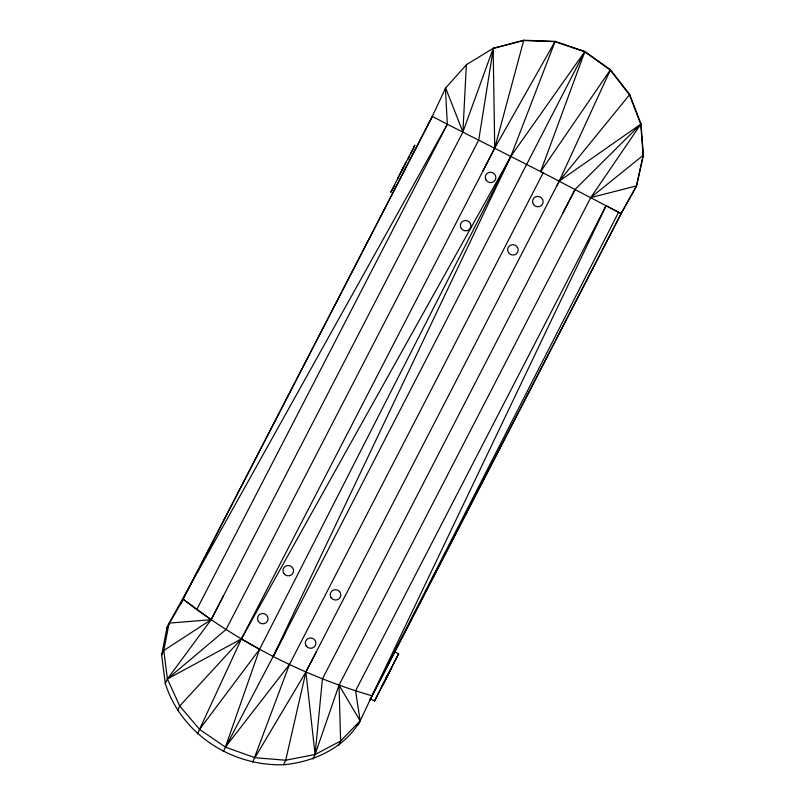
<?xml version="1.0" encoding="UTF-8"?>
<svg xmlns="http://www.w3.org/2000/svg" width="805" height="805" viewBox="0 0 805 805"><rect width="100%" height="100%" fill="white"/><g stroke="black" fill="none" stroke-linecap="round" stroke-linejoin="round"><path stroke-width="1.21" d="M466.357 64.853L462.905 132.04L211.131 619.709L167.42 678.957L165.277 683.475C181.387 733.939 231.236 766.249 283.551 764.75C313.759 762.013 344.61 747.855 360.147 720.867L355.558 690.801L606.095 205.667L621.078 213.587L636.604 185.885L643.356 155.214L640.991 123.9L629.711 94.577L610.472 69.743L584.893 51.5L555.148 41.377L523.763 40.25L493.374 48.209L466.578 64.571L445.407 88.238L447.328 124.252L196.742 609.546C249.701 647.924 309.14 677.538 371.98 695.802L621.299 213.305L369.837 700.32L606.095 205.667M493.374 48.209L478.734 140L226.044 629.53L167.42 678.957L179.706 706.005L199.58 729.39L225.39 747.121L254.923 757.696L285.695 760.232L315.087 754.506L340.626 741.003L360.147 720.867L339.026 685.146L590.749 197.597L640.991 123.9M165.277 683.475L161.644 655.039L166.957 627.638L169.1 623.12L447.328 124.252L543.174 172.864L289.448 664.487L252.78 762.214M610.472 69.743L559.213 181.155L305.9 671.954L285.695 760.232L283.551 764.75M482.658 171.525L494.733 148.1L523.763 40.25M397.962 178.177L398.445 177.03M370.099 698.77L374.506 701.024L398.656 653.771L394.249 651.507M398.656 653.771L374.506 701.024M584.893 51.5L540.668 171.576L621.078 213.587L636.383 186.166L643.135 155.506L640.77 124.181L629.49 94.859L610.25 70.025L584.672 51.782L554.927 41.669L523.532 40.532L493.153 48.491L462.905 132.04L445.628 87.956L431.158 118.818L180.773 603.589L170.559 621.369M223.237 751.639L273.167 656.467L510.863 156.291L555.148 41.377M413.639 147.959L414.857 145.091L390.717 192.355L392.266 189.728M197.436 733.898L241.389 638.959L494.733 148.1L554.927 41.669M431.158 118.818L432.305 116.393L447.328 124.252M358.004 725.386L371.98 695.802L618.572 212.258M223.247 596.264L211.131 619.709L182.916 599.071L180.773 603.589L432.305 116.393M161.644 655.039L163.787 650.531L169.1 623.12L211.131 619.709L163.787 650.531L167.42 678.957L241.389 638.959L510.863 156.291L584.672 51.782L273.167 656.467L285.262 633.032M177.563 710.523L179.706 706.005L241.389 638.959L259.602 649.273L225.39 747.121L289.448 664.487M312.944 759.024L315.087 754.506L339.026 685.146L340.626 741.003L338.482 745.521M412.331 150.686L413.207 148.865M399.149 175.581L405.982 162.208M403.325 167.742L403.738 166.887L403.214 167.822M410.47 154.469L411.888 151.592M408.105 159.209L409.514 156.391M386.893 676.864L387.547 675.506L386.772 676.955M510.863 156.291L259.602 649.273L199.58 729.39M386.521 677.448L385.615 679.289L391.411 667.949L381.751 686.846L386.893 677.156M402.983 168.285L402.359 169.634M401.846 170.942L403.114 168.487M556.929 185.613L559.213 181.155L629.711 94.577M562.997 212.882L575.102 189.417L640.77 124.181L559.213 181.155M254.923 757.696L305.9 671.954L316.274 651.869M575.102 189.417L322.443 678.857L315.087 754.506L305.9 671.954M392.739 188.893L394.822 185.009M398.213 177.794L398.767 176.788M166.957 627.638L169.362 623.462M540.668 171.576L610.25 70.025M643.356 155.214L590.749 197.597L636.604 185.885M182.916 599.071L196.742 609.546M493.153 48.491L494.733 148.1M401.846 170.559L402.148 170.026L401.846 170.559M258.365 621.42A5.313 5.172 23.2 0 0 267.502 621.068A5.313 5.172 23.2 0 0 262.47 613.46A5.313 5.172 23.2 0 0 258.365 621.42M331.097 597.652A5.313 5.162 15 0 0 340.263 597.24A5.313 5.162 15 0 0 335.212 589.693A5.313 5.162 15 0 0 331.097 597.652M306.182 645.912A5.313 5.162 15 0 0 315.349 645.499A5.313 5.162 15 0 0 310.287 637.952A5.313 5.162 15 0 0 306.182 645.912M283.833 573.462A5.313 5.162 15 0 0 292.99 573.059A5.313 5.162 15 0 0 287.938 565.502A5.313 5.162 15 0 0 283.833 573.462M461.245 228.449A5.313 5.172 23.2 0 0 470.392 228.097A5.313 5.172 23.2 0 0 465.36 220.49A5.313 5.172 23.2 0 0 461.245 228.449M508.508 252.629A5.313 5.172 23.2 0 0 517.655 252.277A5.313 5.172 23.2 0 0 512.624 244.67A5.313 5.172 23.2 0 0 508.508 252.629M486.16 180.189A5.313 5.172 23.2 0 0 495.306 179.837A5.313 5.172 23.2 0 0 490.275 172.23A5.313 5.172 23.2 0 0 486.16 180.189M533.433 204.369A5.313 5.172 23.2 0 0 542.57 204.017A5.313 5.172 23.2 0 0 537.539 196.41A5.313 5.172 23.2 0 0 533.433 204.369"/></g></svg>
